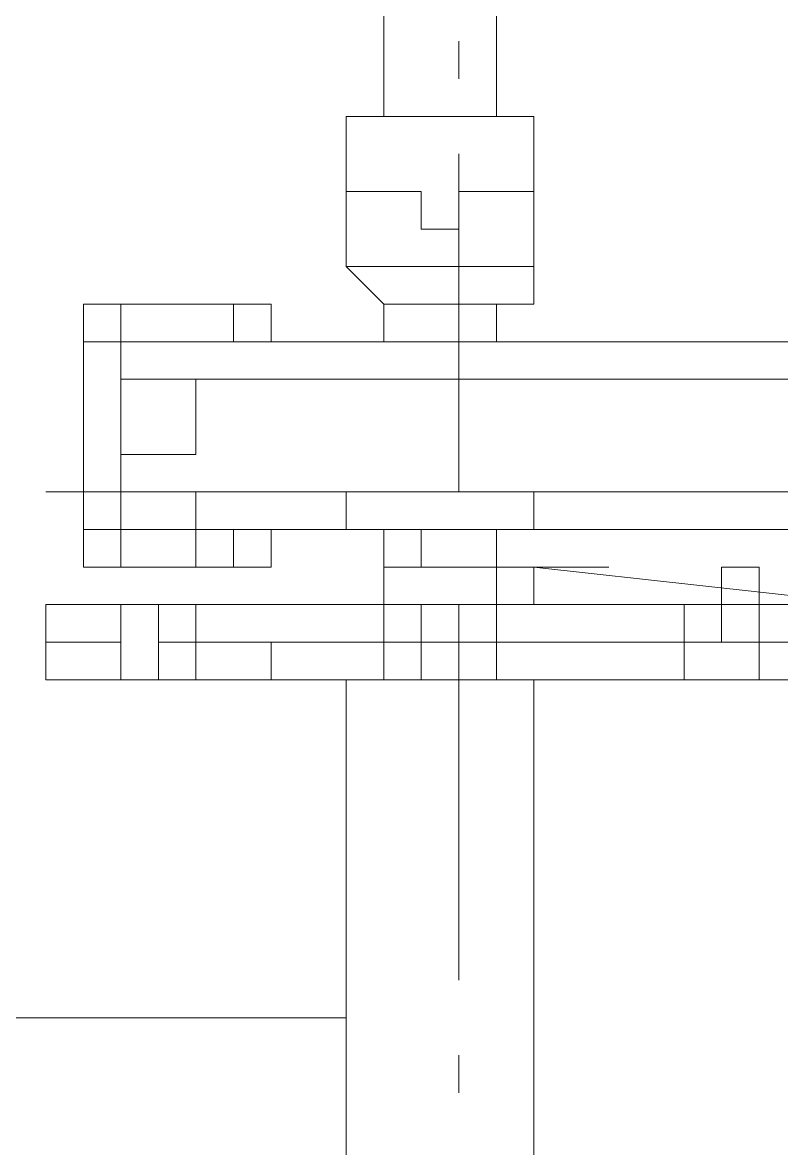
# Model space of a CAD drawing. Header units: millimetres. Extents: x -1005 to 294628, y -1154 to 182592.
# Drawn here: x 5978 to 7370, y 149705 to 151770 of the extents above; entities that cross this region are included whole.
import ezdxf

# ---------------------------------------------------------------- set-up
doc = ezdxf.new("R2010")
doc.units = ezdxf.units.MM
doc.layers.add('PDF_Geomertry', color=7, linetype='Continuous')

msp = doc.modelspace()

# ---------------------------------------------------------------- linework, layer by layer
at = {"layer": 'PDF_Geomertry', "lineweight": 5}
for points in [[(6640.5, 151598.3), (6640.5, 152080.4), (6640.5, 152218.2), (6227.2, 152218.2), (6227.2, 152149.3), (6640.5, 152149.3)], [(6640.5, 152218.2), (6916, 152218.2), (6916, 152080.4), (6640.5, 152080.4), (6847.1, 152080.4), (6847.1, 151598.3)], [(6778.2, 151736.1), (6778.2, 151667.2)], [(6089.5, 150909.5), (8018, 150909.5), (8775.6, 151667.2)], [(6571.6, 151322.8), (6916, 151322.8), (6916, 151460.5), (6916, 151598.3), (6916, 151529.4)], [(6640.5, 151185), (6640.5, 151253.9), (6571.6, 151322.8), (6571.6, 151460.5), (6571.6, 151598.3), (6916, 151598.3), (6640.5, 151598.3), (6571.6, 151598.3)], [(6778.2, 151529.4), (6778.2, 150909.5)], [(6778.2, 151391.7), (6778.2, 151460.5), (6778.2, 151391.7), (6709.3, 151391.7), (6709.3, 151460.5), (6709.3, 151391.7)], [(6916, 151322.8), (6916, 151253.9), (6847.1, 151253.9), (6847.1, 151185)], [(6433.8, 151185), (6433.8, 151253.9), (6089.5, 151253.9), (6089.5, 150909.5), (6020.6, 150909.5), (6089.5, 150909.5), (6089.5, 150771.8), (6433.8, 150771.8), (6433.8, 150840.7)], [(6158.3, 150909.5), (6158.3, 150909.5), (7949.1, 150909.5), (7949.1, 151185), (7949.1, 151116.2), (6158.3, 151116.2), (6158.3, 151185), (6158.3, 151253.9), (6364.9, 151253.9), (6364.9, 151185)], [(6847.1, 151253.9), (6640.5, 151253.9)], [(8018, 151185), (8018, 150840.7), (6089.5, 150840.7), (6089.5, 151185), (8018, 151185), (6089.5, 151185)], [(6158.3, 150909.5), (6158.3, 150909.5), (6158.3, 151185)], [(6571.6, 151185), (6571.6, 151185)], [(6916, 151185), (6916, 151185)], [(6571.6, 150909.5), (6571.6, 150840.7)], [(6916, 150909.5), (6916, 150840.7)], [(6364.9, 150840.7), (6364.9, 150771.8), (6158.3, 150771.8), (6158.3, 150840.7)], [(6847.1, 150771.8), (6640.5, 150771.8), (6847.1, 150771.8), (6847.1, 150840.7), (6640.5, 150840.7), (6640.5, 150840.7)], [(6640.5, 150840.7), (6640.5, 150771.8), (6640.5, 150771.8)], [(6778.2, 150840.7), (6709.3, 150840.7), (6709.3, 150771.8)], [(6847.1, 150840.7), (6847.1, 150840.7)], [(6640.5, 150771.8), (6640.5, 150771.8), (6640.5, 150702.9)], [(6640.5, 150771.8), (6640.5, 150771.8), (6640.5, 150702.9)], [(7053.7, 150771.8), (6778.2, 150771.8), (6778.2, 150771.8)], [(6847.1, 150771.8), (6847.1, 150771.8), (6847.1, 150702.9)], [(6847.1, 150771.8), (6847.1, 150771.8), (6847.1, 150702.9)], [(7329.2, 150702.9), (7329.2, 150771.8), (7260.3, 150771.8), (7260.3, 150702.9), (7260.3, 150702.9)], [(6020.6, 150634), (6020.6, 150634), (6020.6, 150702.9)], [(6020.6, 150634), (6020.6, 150702.9), (6158.3, 150702.9), (6158.3, 150634), (6158.3, 150702.9), (6158.3, 150702.9)], [(6089.5, 150702.9), (6089.5, 150702.9), (6020.6, 150702.9), (6020.6, 150702.9)], [(6020.6, 150702.9), (6020.6, 150702.9)], [(6158.3, 150565.2), (6158.3, 150565.2), (6158.3, 150702.9)], [(6158.3, 150634), (6158.3, 150702.9), (6158.3, 150702.9)], [(6227.2, 150702.9), (6227.2, 150702.9), (6158.3, 150702.9), (6227.2, 150702.9), (6227.2, 150702.9), (6227.2, 150634), (6296.1, 150634), (6296.1, 150702.9), (6709.3, 150702.9), (6709.3, 150634), (6709.3, 150702.9), (6778.2, 150702.9), (6778.2, 150634), (6778.2, 150702.9), (6778.2, 150565.2), (6778.2, 150634), (6778.2, 150634)], [(6227.2, 150565.2), (6227.2, 150565.2), (6227.2, 150702.9)], [(6227.2, 150702.9), (6227.2, 150702.9)], [(6296.1, 150702.9), (6296.1, 150634), (6296.1, 150565.2), (6296.1, 150634), (6296.1, 150634)], [(6709.3, 150702.9), (6709.3, 150702.9), (6296.1, 150702.9)], [(6296.1, 150702.9), (7191.5, 150702.9), (6778.2, 150702.9)], [(6571.6, 149256.5), (6571.6, 149325.4), (6571.6, 150496.3), (6571.6, 150565.2), (6640.5, 150565.2), (6640.5, 150634), (6640.5, 150702.9), (6847.1, 150702.9), (6847.1, 150634), (6847.1, 150565.2), (6640.5, 150565.2)], [(6778.2, 150634), (7467, 150634), (6778.2, 150634), (6778.2, 150702.9), (7191.5, 150702.9), (7191.5, 150634), (7191.5, 150702.9), (7191.5, 150634), (7191.5, 150634), (7191.5, 150702.9), (7329.2, 150702.9), (7329.2, 150702.9)], [(7260.3, 150702.9), (7260.3, 150702.9), (7329.2, 150702.9)], [(7329.2, 150702.9), (7329.2, 150634), (7329.2, 150634)], [(6158.3, 150634), (6158.3, 150634), (6020.6, 150634)], [(6158.3, 150634), (6158.3, 150565.2), (6020.6, 150565.2), (6020.6, 150634), (6020.6, 150634)], [(6020.6, 150565.2), (7398.1, 150565.2), (6020.6, 150565.2), (6296.1, 150565.2), (6020.6, 150565.2), (6020.6, 150634), (6020.6, 150634)], [(6158.3, 150634), (6158.3, 150634), (6020.6, 150634), (6020.6, 150634)], [(6227.2, 150565.2), (6296.1, 150565.2), (6709.3, 150565.2), (6709.3, 150565.2), (6709.3, 150634), (6709.3, 150634)], [(6433.8, 150634), (6433.8, 150634), (6433.8, 150565.2)], [(6778.2, 150634), (6778.2, 150634), (6778.2, 150014.2)], [(7191.5, 150565.2), (7191.5, 150565.2), (7329.2, 150565.2), (7329.2, 150634), (7329.2, 150565.2)], [(7191.5, 150565.2), (7191.5, 150565.2), (7191.5, 150634), (7191.5, 150565.2), (7191.5, 150565.2), (7260.3, 150565.2), (7260.3, 150565.2)], [(6296.1, 150565.2), (6709.3, 150565.2)], [(6778.2, 150565.2), (6778.2, 150565.2), (6709.3, 150565.2)], [(6916, 150565.2), (6916, 150496.3), (6916, 149325.4), (6916, 149256.5)], [(6571.6, 149945.3), (4574.2, 149945.3)], [(6778.2, 149876.4), (6778.2, 149807.5)]]:
    msp.add_lwpolyline(points, dxfattribs=at)
for points in [[(6709.3, 151460.5), (6571.6, 151460.5), (6709.3, 151460.5)], [(6916, 151460.5), (6778.2, 151460.5), (6916, 151460.5)], [(6778.2, 151391.7), (6778.2, 151391.7)], [(6158.3, 151116.2), (6158.3, 151185), (6158.3, 151116.2)], [(6158.3, 151116.2), (6158.3, 151185), (6158.3, 151116.2)], [(6158.3, 151116.2), (6158.3, 151185), (6158.3, 151116.2)], [(6158.3, 151116.2), (6158.3, 150978.4), (6296.1, 150978.4), (6296.1, 151116.2), (6158.3, 151116.2)], [(6158.3, 150909.5), (6158.3, 150771.8), (6296.1, 150771.8), (6296.1, 150909.5), (6158.3, 150909.5)], [(6158.3, 150909.5), (6158.3, 150771.8), (6296.1, 150771.8), (6296.1, 150909.5), (6158.3, 150909.5)], [(6158.3, 150909.5), (6158.3, 150771.8), (6296.1, 150771.8), (6296.1, 150909.5), (6158.3, 150909.5)], [(6984.8, 150771.8), (6916, 150771.8)], [(6916, 150702.9), (6916, 150771.8), (6916, 150771.8), (7535.8, 150702.9)], [(7260.3, 150634), (7260.3, 150702.9), (7191.5, 150702.9), (7191.5, 150634), (7191.5, 150702.9), (7260.3, 150702.9), (7260.3, 150771.8)], [(7260.3, 150702.9), (7260.3, 150771.8), (7260.3, 150702.9)], [(6227.2, 150702.9), (6227.2, 150634), (6433.8, 150634), (6227.2, 150634), (6296.1, 150634), (6296.1, 150702.9), (6020.6, 150702.9), (6296.1, 150702.9)], [(6158.3, 150702.9), (6227.2, 150702.9)], [(6158.3, 150702.9), (6158.3, 150702.9)], [(6158.3, 150702.9), (6158.3, 150702.9)], [(6227.2, 150702.9), (6227.2, 150702.9)], [(6296.1, 150634), (6296.1, 150702.9)], [(7260.3, 150702.9), (7329.2, 150702.9), (7260.3, 150702.9)], [(7260.3, 150702.9), (7260.3, 150702.9)], [(7260.3, 150702.9), (7260.3, 150702.9)], [(6089.5, 150565.2), (6020.6, 150565.2), (6020.6, 150634), (6020.6, 150634), (6020.6, 150565.2)], [(6433.8, 150634), (6433.8, 150634)], [(6433.8, 150565.2), (6433.8, 150634)], [(6433.8, 150634), (6433.8, 150634)], [(6709.3, 150634), (6433.8, 150634)], [(6847.1, 150634), (6640.5, 150634)], [(7329.2, 150634), (7191.5, 150634)], [(7329.2, 150634), (7191.5, 150634)], [(6020.6, 150565.2), (6020.6, 150565.2)], [(6158.3, 150565.2), (6227.2, 150565.2)], [(6158.3, 150565.2), (6227.2, 150565.2)], [(6158.3, 150565.2), (6158.3, 150565.2)], [(6158.3, 150565.2), (6158.3, 150565.2)], [(6158.3, 150565.2), (6158.3, 150565.2)], [(6227.2, 150565.2), (6227.2, 150565.2)], [(6296.1, 150565.2), (6296.1, 150565.2)], [(6296.1, 150565.2), (6296.1, 150565.2)], [(6778.2, 150565.2), (7191.5, 150565.2)], [(7191.5, 150565.2), (7191.5, 150565.2)]]:
    msp.add_lwpolyline(points, close=True, dxfattribs=at)

doc.saveas('drawing.dxf')
